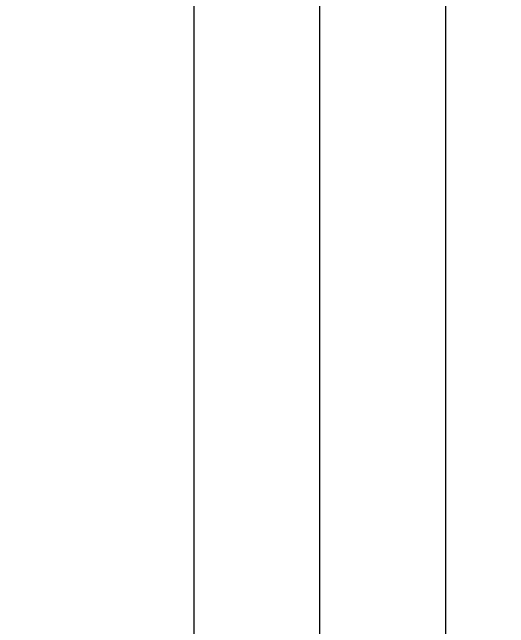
# Model space of a CAD drawing. Header units: inches. Extents: x 12792 to 19925, y -3298 to -817.
# Drawn here: x 17919.639 to 17923.583, y -976.496 to -971.604 of the extents above; entities that cross this region are included whole.
import ezdxf

# ---------------------------------------------------------------- set-up
doc = ezdxf.new("R2010")
doc.units = ezdxf.units.IN
doc.header["$MEASUREMENT"] = 0

msp = doc.modelspace()

# ---------------------------------------------------------------- linework, layer by layer
at = {"color": 41, "true_color": 0xf4ee51}
for points in [[(17923.0833, -987.7307), (17923.0833, -915.7307, 1), (17889.0833, -915.7307), (17889.0833, -987.7307)], [(17922.0833, -987.7307), (17922.0833, -915.7307, 1), (17890.0833, -915.7307), (17890.0833, -987.7307)]]:
    msp.add_lwpolyline(points, format="xyb", dxfattribs=at)
msp.add_lwpolyline([(17921.0833, -987.7307), (17921.0833, -915.7307, 1), (17891.0833, -915.7307), (17891.0833, -987.7307)], format="xyb")
at = {"color": 2, "true_color": 0xf1eb1f}
for points in [[(17922.0833, -987.7307), (17922.0833, -934.2339, -0.380174), (17934.5979, -948.2434), (17935.0832, -987.7061)], [(17923.0833, -987.7307), (17923.0833, -935.405, -0.355879), (17933.5979, -948.2507), (17934.0832, -987.7184)]]:
    msp.add_lwpolyline(points, format="xyb", dxfattribs=at)

doc.saveas('drawing.dxf')
